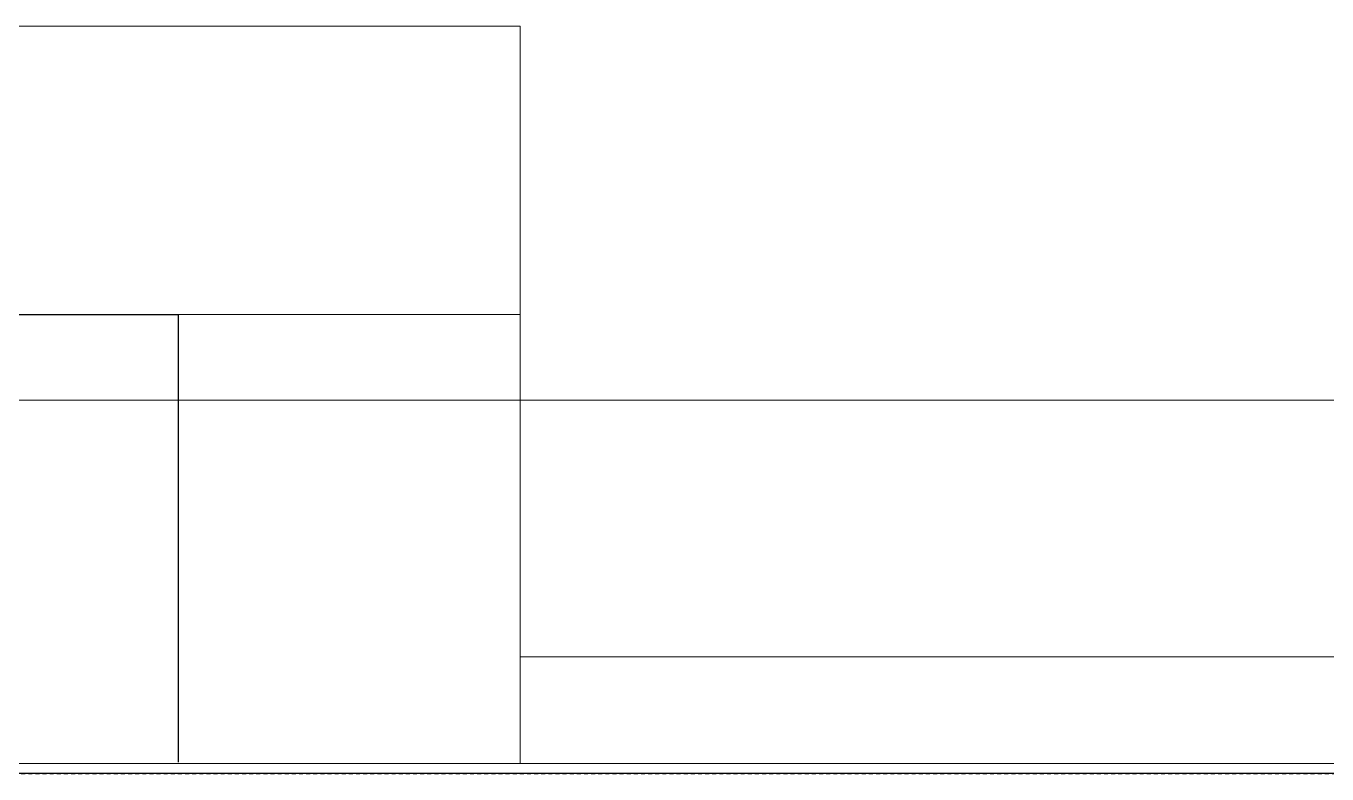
# Model space of a CAD drawing. Header units: millimetres. Extents: x 0 to 420000, y 0 to 297000.
# Drawn here: x 195125 to 213387, y 104455 to 114950 of the extents above; entities that cross this region are included whole.
import ezdxf

# ---------------------------------------------------------------- set-up
doc = ezdxf.new("R2010")
doc.units = ezdxf.units.MM
doc.linetypes.add('CEN', pattern=[62, 60, -1, 0, -1])
doc.linetypes.add('HID', pattern=[2, 1.1, -0.9])
for name, color, linetype, lineweight in [('A-AXIS-LINE', 1, 'CEN', 15), ('A-CONC-LIN2', 7, 'Continuous', 25), ('A-ELEV-LIN2', 7, 'Continuous', 25), ('A-ELEV-LIN3', 8, 'Continuous', 18), ('A-XXXX-FIN2', 6, 'Continuous', 20), ('A-XXXX-WAT1', 9, 'HID', 20)]:
    doc.layers.add(name, color=color, linetype=linetype, lineweight=lineweight)

# ---------------------------------------------------------------- blocks, each defined once
blk = doc.blocks.new('axis(211208)')
at = {"layer": 'A-AXIS-LINE', "ltscale": 1000}
for p, q in [((4631788.1, -355868.7), (4955413.1, -355868.7)), ((4631788.1, -360968.7), (4955413.1, -360968.7))]:
    blk.add_line(p, q, dxfattribs=at)
blk = doc.blocks.new('9층')
at = {"layer": 'A-CONC-LIN2'}
blk.add_lwpolyline([(4788324, -401109), (4682074, -401109)], dxfattribs=at)
at = {"layer": 'A-XXXX-FIN2'}
blk.add_lwpolyline([(4682404, -400969), (4788324, -400969)], dxfattribs=at)
at = {"layer": 'A-XXXX-WAT1', "ltscale": 50}
blk.add_lwpolyline([(4788324, -401114), (4682074, -401114)], dxfattribs=at)

msp = doc.modelspace()

# ---------------------------------------------------------------- linework, layer by layer
at = {"layer": 'A-ELEV-LIN2'}
msp.add_lwpolyline([(189462.5, 104652.3), (189462.5, 110900), (197262.5, 110900), (197262.5, 104619.8)], dxfattribs=at)
at = {"layer": 'A-ELEV-LIN3'}
msp.add_line((217962.5, 106100), (202062.5, 106100), dxfattribs=at)
for points in [[(178362.5, 110900), (178362.5, 114950), (202062.5, 114950), (202062.5, 110900)], [(202062.5, 104600), (202062.5, 110900), (197262.5, 110900)]]:
    msp.add_lwpolyline(points, dxfattribs=at)

# ---------------------------------------------------------------- block references
msp.add_blockref('9층', (-4570311.3, 505568.7))
at = {"layer": 'A-AXIS-LINE'}
msp.add_blockref('axis(211208)', (-4581588.1, 465568.7), dxfattribs=at)

doc.saveas('drawing.dxf')
